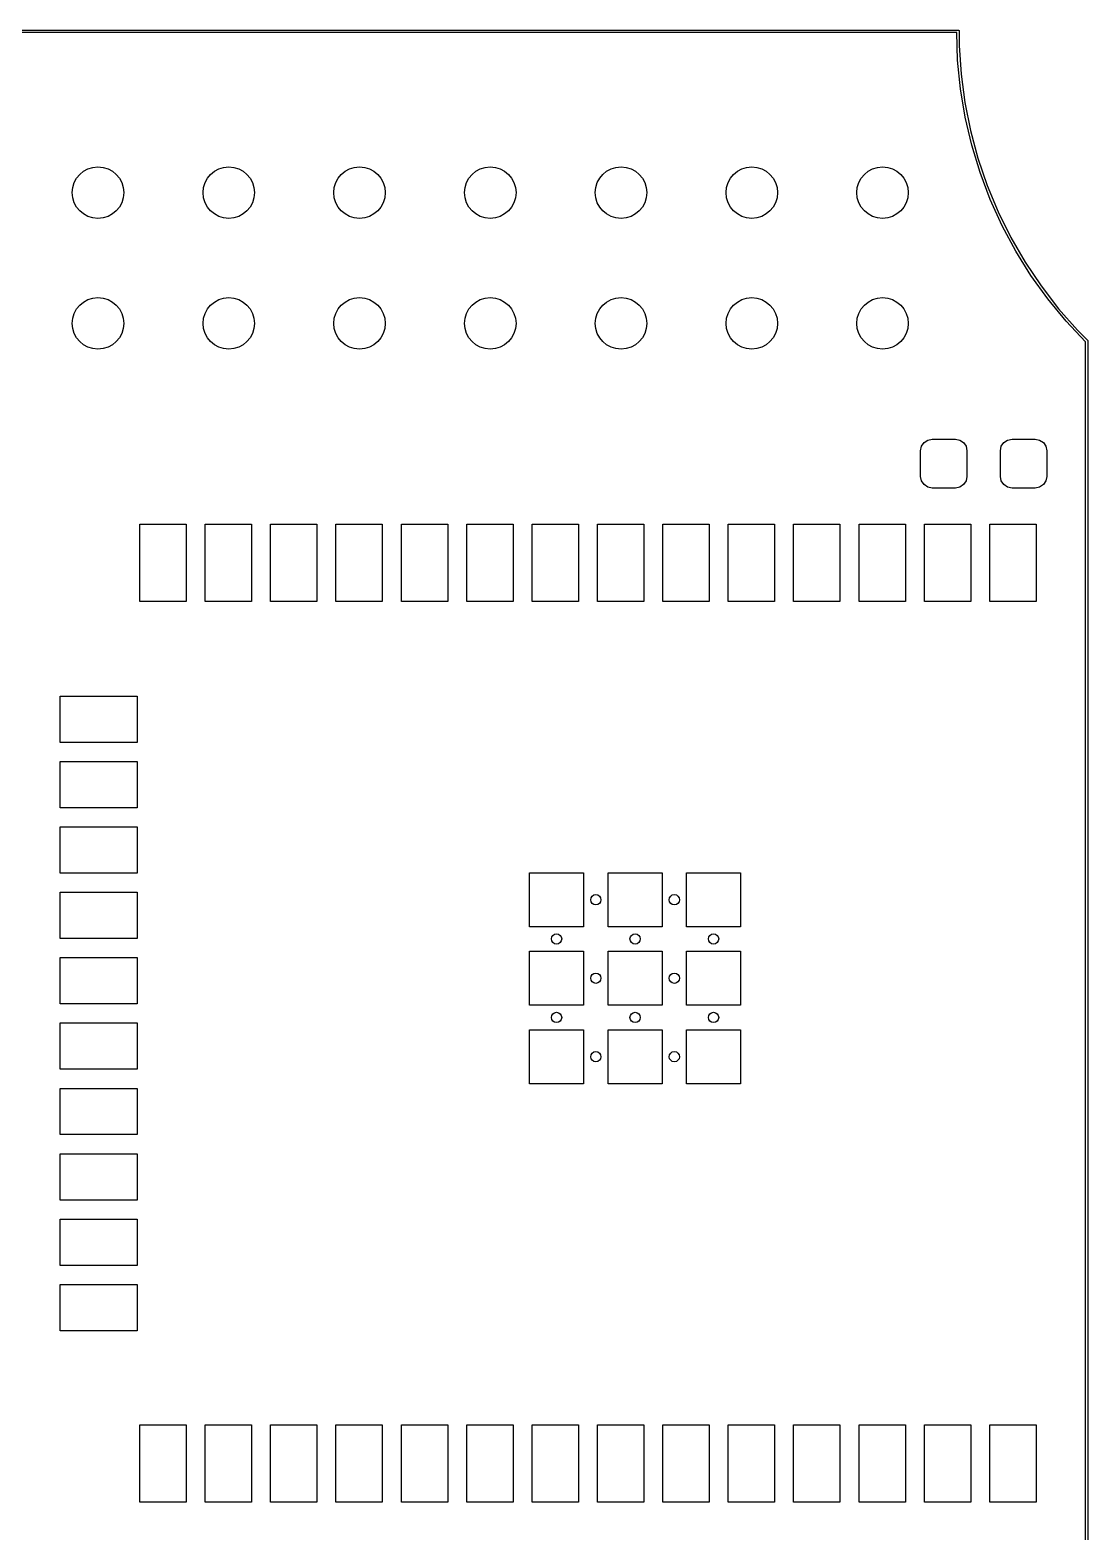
# Model space of a CAD drawing. Extents: x 89 to 178, y -115 to -57.
# Drawn here: x 151.48 to 172.03, y -86.16 to -56.97 of the extents above; entities that cross this region are included whole.
import ezdxf

# ---------------------------------------------------------------- set-up
doc = ezdxf.new("R2010")
doc.units = 0
doc.layers.add('BLACK', color=7, linetype='CONTINUOUS')

msp = doc.modelspace()

# ---------------------------------------------------------------- linework, layer by layer
at = {"layer": 'BLACK', "linetype": 'CONTINUOUS'}
for p, q in [((97.5, -56.975), (169.5, -56.975)), ((169.47582, -57.025), (97.524182, -57.025)), ((169.493334, -57.558799), (169.47582, -57.025)), ((169.5, -56.975), (169.506153, -56.976224)), ((169.506153, -56.976224), (169.507725, -56.976224)), ((169.507725, -56.976224), (169.508317, -56.976654)), ((169.508317, -56.976654), (169.509567, -56.976903)), ((169.509567, -56.976903), (169.511976, -56.979312)), ((169.511976, -56.979312), (169.520225, -56.985305)), ((169.520225, -56.985305), (169.52131, -56.988646)), ((169.52131, -56.988646), (169.523097, -56.990433)), ((169.523097, -56.990433), (169.523097, -56.994143)), ((169.523097, -56.994143), (169.525, -57)), ((169.525, -57), (169.52502, -57.278059)), ((169.52502, -57.278059), (169.561473, -57.832981)), ((169.548257, -58.115194), (169.493334, -57.558799)), ((169.561473, -57.832981), (169.634221, -58.384321)), ((169.639532, -58.666793), (169.548257, -58.115194)), ((169.634221, -58.384321), (169.742952, -58.929706)), ((169.766767, -59.211223), (169.639532, -58.666793)), ((169.742952, -58.929706), (169.887199, -59.466791)), ((169.929416, -59.746141), (169.766767, -59.211223)), ((169.887199, -59.466791), (170.06634, -59.993266)), ((170.126777, -60.269248), (169.929416, -59.746141)), ((170.06634, -59.993266), (170.279606, -60.506866)), ((170.358003, -60.778294), (170.126777, -60.269248)), ((170.279606, -60.506866), (170.526078, -61.005383)), ((170.622098, -61.271088), (170.358003, -60.778294)), ((170.526078, -61.005383), (170.804698, -61.486672)), ((170.917928, -61.745511), (170.622098, -61.271088)), ((170.804698, -61.486672), (171.114265, -61.948662)), ((171.244218, -62.199523), (170.917928, -61.745511)), ((171.114265, -61.948662), (171.45345, -62.389368)), ((171.599567, -62.631171), (171.244218, -62.199523)), ((171.45345, -62.389368), (171.820793, -62.806892)), ((171.975091, -63.030772), (171.599567, -62.631171)), ((171.820793, -62.806892), (172.017739, -63.00318)), ((171.975, -90.3), (171.975091, -63.030772)), ((172.017739, -63.00318), (172.017739, -63.003181)), ((172.017739, -63.003181), (172.020559, -63.008692)), ((172.020559, -63.008692), (172.023189, -63.011322)), ((172.023189, -63.011322), (172.024005, -63.015427)), ((172.024005, -63.015427), (172.024777, -63.016935)), ((172.024777, -63.016935), (172.024569, -63.018261)), ((172.024569, -63.018261), (172.025092, -63.020889)), ((172.025092, -63.020889), (172.025, -90.275)), ((168.775, -65.15), (168.792127, -65.063896)), ((168.792127, -65.063896), (168.840901, -64.990901)), ((168.840901, -64.990901), (168.913896, -64.942127)), ((168.913896, -64.942127), (169, -64.925)), ((169, -64.925), (169.45, -64.925)), ((169.45, -64.925), (169.536104, -64.942127)), ((169.536104, -64.942127), (169.609099, -64.990901)), ((169.609099, -64.990901), (169.657873, -65.063896)), ((169.657873, -65.063896), (169.675, -65.15)), ((170.325, -65.15), (170.342127, -65.063896)), ((170.342127, -65.063896), (170.390901, -64.990901)), ((170.390901, -64.990901), (170.463896, -64.942127)), ((170.463896, -64.942127), (170.55, -64.925)), ((170.55, -64.925), (171, -64.925)), ((171, -64.925), (171.086104, -64.942127)), ((171.086104, -64.942127), (171.159099, -64.990901)), ((171.159099, -64.990901), (171.207873, -65.063896)), ((171.207873, -65.063896), (171.225, -65.15)), ((168.775, -65.65), (168.775, -65.15)), ((169.675, -65.15), (169.675, -65.65)), ((170.325, -65.65), (170.325, -65.15)), ((171.225, -65.15), (171.225, -65.65)), ((168.792127, -65.736104), (168.775, -65.65)), ((169.675, -65.65), (169.657873, -65.736104)), ((170.342127, -65.736104), (170.325, -65.65)), ((171.225, -65.65), (171.207873, -65.736104)), ((168.840901, -65.809099), (168.792127, -65.736104)), ((168.913896, -65.857873), (168.840901, -65.809099)), ((169, -65.875), (168.913896, -65.857873)), ((169.45, -65.875), (169, -65.875)), ((169.536104, -65.857873), (169.45, -65.875)), ((169.609099, -65.809099), (169.536104, -65.857873)), ((169.657873, -65.736104), (169.609099, -65.809099)), ((170.390901, -65.809099), (170.342127, -65.736104)), ((170.463896, -65.857873), (170.390901, -65.809099)), ((170.55, -65.875), (170.463896, -65.857873)), ((171, -65.875), (170.55, -65.875)), ((171.086104, -65.857873), (171, -65.875)), ((171.159099, -65.809099), (171.086104, -65.857873)), ((171.207873, -65.736104), (171.159099, -65.809099)), ((153.607999, -68.08), (153.607999, -66.58)), ((153.607999, -66.58), (154.507999, -66.58)), ((154.507999, -66.58), (154.507999, -68.08)), ((154.877999, -68.08), (154.877999, -66.58)), ((154.877999, -66.58), (155.777999, -66.58)), ((155.777999, -66.58), (155.777999, -68.08)), ((156.147999, -68.08), (156.147999, -66.58)), ((156.147999, -66.58), (157.047999, -66.58)), ((157.047999, -66.58), (157.047999, -68.08)), ((157.417999, -68.08), (157.417999, -66.58)), ((157.417999, -66.58), (158.317999, -66.58)), ((158.317999, -66.58), (158.317999, -68.08)), ((158.687999, -68.08), (158.687999, -66.58)), ((158.687999, -66.58), (159.587999, -66.58)), ((159.587999, -66.58), (159.587999, -68.08)), ((159.957999, -68.08), (159.957999, -66.58)), ((159.957999, -66.58), (160.857999, -66.58)), ((160.857999, -66.58), (160.857999, -68.08)), ((161.227999, -68.08), (161.227999, -66.58)), ((161.227999, -66.58), (162.127999, -66.58)), ((162.127999, -66.58), (162.127999, -68.08)), ((162.497999, -68.08), (162.497999, -66.58)), ((162.497999, -66.58), (163.397999, -66.58)), ((163.397999, -66.58), (163.397999, -68.08)), ((163.767999, -68.08), (163.767999, -66.58)), ((163.767999, -66.58), (164.667999, -66.58)), ((164.667999, -66.58), (164.667999, -68.08)), ((165.037999, -68.08), (165.037999, -66.58)), ((165.037999, -66.58), (165.937999, -66.58)), ((165.937999, -66.58), (165.937999, -68.08)), ((166.307999, -68.08), (166.307999, -66.58)), ((166.307999, -66.58), (167.207999, -66.58)), ((167.207999, -66.58), (167.207999, -68.08)), ((167.577999, -68.08), (167.577999, -66.58)), ((167.577999, -66.58), (168.477999, -66.58)), ((168.477999, -66.58), (168.477999, -68.08)), ((168.847999, -68.08), (168.847999, -66.58)), ((168.847999, -66.58), (169.747999, -66.58)), ((169.747999, -66.58), (169.747999, -68.08)), ((170.117999, -68.08), (170.117999, -66.58)), ((170.117999, -66.58), (171.017999, -66.58)), ((171.017999, -66.58), (171.017999, -68.08)), ((154.507999, -68.08), (153.607999, -68.08)), ((155.777999, -68.08), (154.877999, -68.08)), ((157.047999, -68.08), (156.147999, -68.08)), ((158.317999, -68.08), (157.417999, -68.08)), ((159.587999, -68.08), (158.687999, -68.08)), ((160.857999, -68.08), (159.957999, -68.08)), ((162.127999, -68.08), (161.227999, -68.08)), ((163.397999, -68.08), (162.497999, -68.08)), ((164.667999, -68.08), (163.767999, -68.08)), ((165.937999, -68.08), (165.037999, -68.08)), ((167.207999, -68.08), (166.307999, -68.08)), ((168.477999, -68.08), (167.577999, -68.08)), ((169.747999, -68.08), (168.847999, -68.08)), ((171.017999, -68.08), (170.117999, -68.08)), ((152.057999, -70.82), (152.057999, -69.92)), ((152.057999, -69.92), (153.557999, -69.92)), ((153.557999, -69.92), (153.557999, -70.82)), ((153.557999, -70.82), (152.057999, -70.82)), ((152.057999, -72.09), (152.057999, -71.19)), ((152.057999, -71.19), (153.557999, -71.19)), ((153.557999, -71.19), (153.557999, -72.09)), ((153.557999, -72.09), (152.057999, -72.09)), ((152.057999, -73.36), (152.057999, -72.46)), ((152.057999, -72.46), (153.557999, -72.46)), ((153.557999, -72.46), (153.557999, -73.36)), ((153.557999, -73.36), (152.057999, -73.36)), ((161.177999, -74.4), (161.177999, -73.35)), ((161.177999, -73.35), (162.227999, -73.35)), ((162.227999, -73.35), (162.227999, -74.4)), ((162.702999, -74.4), (162.702999, -73.35)), ((162.702999, -73.35), (163.752999, -73.35)), ((163.752999, -73.35), (163.752999, -74.4)), ((164.227999, -74.4), (164.227999, -73.35)), ((164.227999, -73.35), (165.277999, -73.35)), ((165.277999, -73.35), (165.277999, -74.4)), ((152.057999, -74.63), (152.057999, -73.73)), ((152.057999, -73.73), (153.557999, -73.73)), ((153.557999, -73.73), (153.557999, -74.63)), ((162.227999, -74.4), (161.177999, -74.4)), ((163.752999, -74.4), (162.702999, -74.4)), ((165.277999, -74.4), (164.227999, -74.4)), ((153.557999, -74.63), (152.057999, -74.63)), ((152.057999, -75.9), (152.057999, -75)), ((152.057999, -75), (153.557999, -75)), ((153.557999, -75), (153.557999, -75.9)), ((161.177999, -75.925), (161.177999, -74.875)), ((161.177999, -74.875), (162.227999, -74.875)), ((162.227999, -74.875), (162.227999, -75.925)), ((162.702999, -75.925), (162.702999, -74.875)), ((162.702999, -74.875), (163.752999, -74.875)), ((163.752999, -74.875), (163.752999, -75.925)), ((164.227999, -75.925), (164.227999, -74.875)), ((164.227999, -74.875), (165.277999, -74.875)), ((165.277999, -74.875), (165.277999, -75.925)), ((153.557999, -75.9), (152.057999, -75.9)), ((162.227999, -75.925), (161.177999, -75.925)), ((163.752999, -75.925), (162.702999, -75.925)), ((165.277999, -75.925), (164.227999, -75.925)), ((152.057999, -77.17), (152.057999, -76.27)), ((152.057999, -76.27), (153.557999, -76.27)), ((153.557999, -76.27), (153.557999, -77.17)), ((161.177999, -77.45), (161.177999, -76.4)), ((161.177999, -76.4), (162.227999, -76.4)), ((162.227999, -76.4), (162.227999, -77.45)), ((162.702999, -77.45), (162.702999, -76.4)), ((162.702999, -76.4), (163.752999, -76.4)), ((163.752999, -76.4), (163.752999, -77.45)), ((164.227999, -77.45), (164.227999, -76.4)), ((164.227999, -76.4), (165.277999, -76.4)), ((165.277999, -76.4), (165.277999, -77.45)), ((153.557999, -77.17), (152.057999, -77.17)), ((152.057999, -78.44), (152.057999, -77.54)), ((152.057999, -77.54), (153.557999, -77.54)), ((153.557999, -77.54), (153.557999, -78.44)), ((162.227999, -77.45), (161.177999, -77.45)), ((163.752999, -77.45), (162.702999, -77.45)), ((165.277999, -77.45), (164.227999, -77.45)), ((153.557999, -78.44), (152.057999, -78.44)), ((152.057999, -79.71), (152.057999, -78.81)), ((152.057999, -78.81), (153.557999, -78.81)), ((153.557999, -78.81), (153.557999, -79.71)), ((153.557999, -79.71), (152.057999, -79.71)), ((152.057999, -80.98), (152.057999, -80.08)), ((152.057999, -80.08), (153.557999, -80.08)), ((153.557999, -80.08), (153.557999, -80.98)), ((153.557999, -80.98), (152.057999, -80.98)), ((152.057999, -82.25), (152.057999, -81.35)), ((152.057999, -81.35), (153.557999, -81.35)), ((153.557999, -81.35), (153.557999, -82.25)), ((153.557999, -82.25), (152.057999, -82.25)), ((153.607999, -85.58), (153.607999, -84.08)), ((153.607999, -84.08), (154.507999, -84.08)), ((154.507999, -84.08), (154.507999, -85.58)), ((154.877999, -85.58), (154.877999, -84.08)), ((154.877999, -84.08), (155.777999, -84.08)), ((155.777999, -84.08), (155.777999, -85.58)), ((156.147999, -85.58), (156.147999, -84.08)), ((156.147999, -84.08), (157.047999, -84.08)), ((157.047999, -84.08), (157.047999, -85.58)), ((157.417999, -85.58), (157.417999, -84.08)), ((157.417999, -84.08), (158.317999, -84.08)), ((158.317999, -84.08), (158.317999, -85.58)), ((158.687999, -85.58), (158.687999, -84.08)), ((158.687999, -84.08), (159.587999, -84.08)), ((159.587999, -84.08), (159.587999, -85.58)), ((159.957999, -85.58), (159.957999, -84.08)), ((159.957999, -84.08), (160.857999, -84.08)), ((160.857999, -84.08), (160.857999, -85.58)), ((161.227999, -85.58), (161.227999, -84.08)), ((161.227999, -84.08), (162.127999, -84.08)), ((162.127999, -84.08), (162.127999, -85.58)), ((162.497999, -85.58), (162.497999, -84.08)), ((162.497999, -84.08), (163.397999, -84.08)), ((163.397999, -84.08), (163.397999, -85.58)), ((163.767999, -85.58), (163.767999, -84.08)), ((163.767999, -84.08), (164.667999, -84.08)), ((164.667999, -84.08), (164.667999, -85.58)), ((165.037999, -85.58), (165.037999, -84.08)), ((165.037999, -84.08), (165.937999, -84.08)), ((165.937999, -84.08), (165.937999, -85.58)), ((166.307999, -85.58), (166.307999, -84.08)), ((166.307999, -84.08), (167.207999, -84.08)), ((167.207999, -84.08), (167.207999, -85.58)), ((167.577999, -85.58), (167.577999, -84.08)), ((167.577999, -84.08), (168.477999, -84.08)), ((168.477999, -84.08), (168.477999, -85.58)), ((168.847999, -85.58), (168.847999, -84.08)), ((168.847999, -84.08), (169.747999, -84.08)), ((169.747999, -84.08), (169.747999, -85.58)), ((170.117999, -85.58), (170.117999, -84.08)), ((170.117999, -84.08), (171.017999, -84.08)), ((171.017999, -84.08), (171.017999, -85.58)), ((154.507999, -85.58), (153.607999, -85.58)), ((155.777999, -85.58), (154.877999, -85.58)), ((157.047999, -85.58), (156.147999, -85.58)), ((158.317999, -85.58), (157.417999, -85.58)), ((159.587999, -85.58), (158.687999, -85.58)), ((160.857999, -85.58), (159.957999, -85.58)), ((162.127999, -85.58), (161.227999, -85.58)), ((163.397999, -85.58), (162.497999, -85.58)), ((164.667999, -85.58), (163.767999, -85.58)), ((165.937999, -85.58), (165.037999, -85.58)), ((167.207999, -85.58), (166.307999, -85.58)), ((168.477999, -85.58), (167.577999, -85.58)), ((169.747999, -85.58), (168.847999, -85.58)), ((171.017999, -85.58), (170.117999, -85.58))]:
    msp.add_line(p, q, dxfattribs=at)
at = {"layer": 'BLACK'}
for centre, radius in [((152.795, -60.135), 0.5), ((152.795, -60.135), 0.5), ((155.335, -60.135), 0.5), ((155.335, -60.135), 0.5), ((157.875, -60.135), 0.5), ((157.875, -60.135), 0.5), ((160.415, -60.135), 0.5), ((160.415, -60.135), 0.5), ((162.955, -60.135), 0.5), ((162.955, -60.135), 0.5), ((165.495, -60.135), 0.5), ((165.495, -60.135), 0.5), ((168.035, -60.135), 0.5), ((168.035, -60.135), 0.5), ((152.795, -62.675), 0.5), ((152.795, -62.675), 0.5), ((155.335, -62.675), 0.5), ((155.335, -62.675), 0.5), ((157.875, -62.675), 0.5), ((157.875, -62.675), 0.5), ((160.415, -62.675), 0.5), ((160.415, -62.675), 0.5), ((162.955, -62.675), 0.5), ((162.955, -62.675), 0.5), ((165.495, -62.675), 0.5), ((165.495, -62.675), 0.5), ((168.035, -62.675), 0.5), ((168.035, -62.675), 0.5), ((162.465499, -73.875), 0.1), ((162.465499, -73.875), 0.1), ((163.990499, -73.875), 0.1), ((163.990499, -73.875), 0.1), ((161.702999, -74.6375), 0.1), ((161.702999, -74.6375), 0.1), ((163.227999, -74.6375), 0.1), ((163.227999, -74.6375), 0.1), ((164.752999, -74.6375), 0.1), ((164.752999, -74.6375), 0.1), ((162.465499, -75.4), 0.1), ((162.465499, -75.4), 0.1), ((163.990499, -75.4), 0.1), ((163.990499, -75.4), 0.1), ((161.702999, -76.1625), 0.1), ((161.702999, -76.1625), 0.1), ((163.227999, -76.1625), 0.1), ((163.227999, -76.1625), 0.1), ((164.752999, -76.1625), 0.1), ((164.752999, -76.1625), 0.1), ((162.465499, -76.925), 0.1), ((162.465499, -76.925), 0.1), ((163.990499, -76.925), 0.1), ((163.990499, -76.925), 0.1)]:
    msp.add_circle(centre, radius, dxfattribs=at)

doc.saveas('drawing.dxf')
